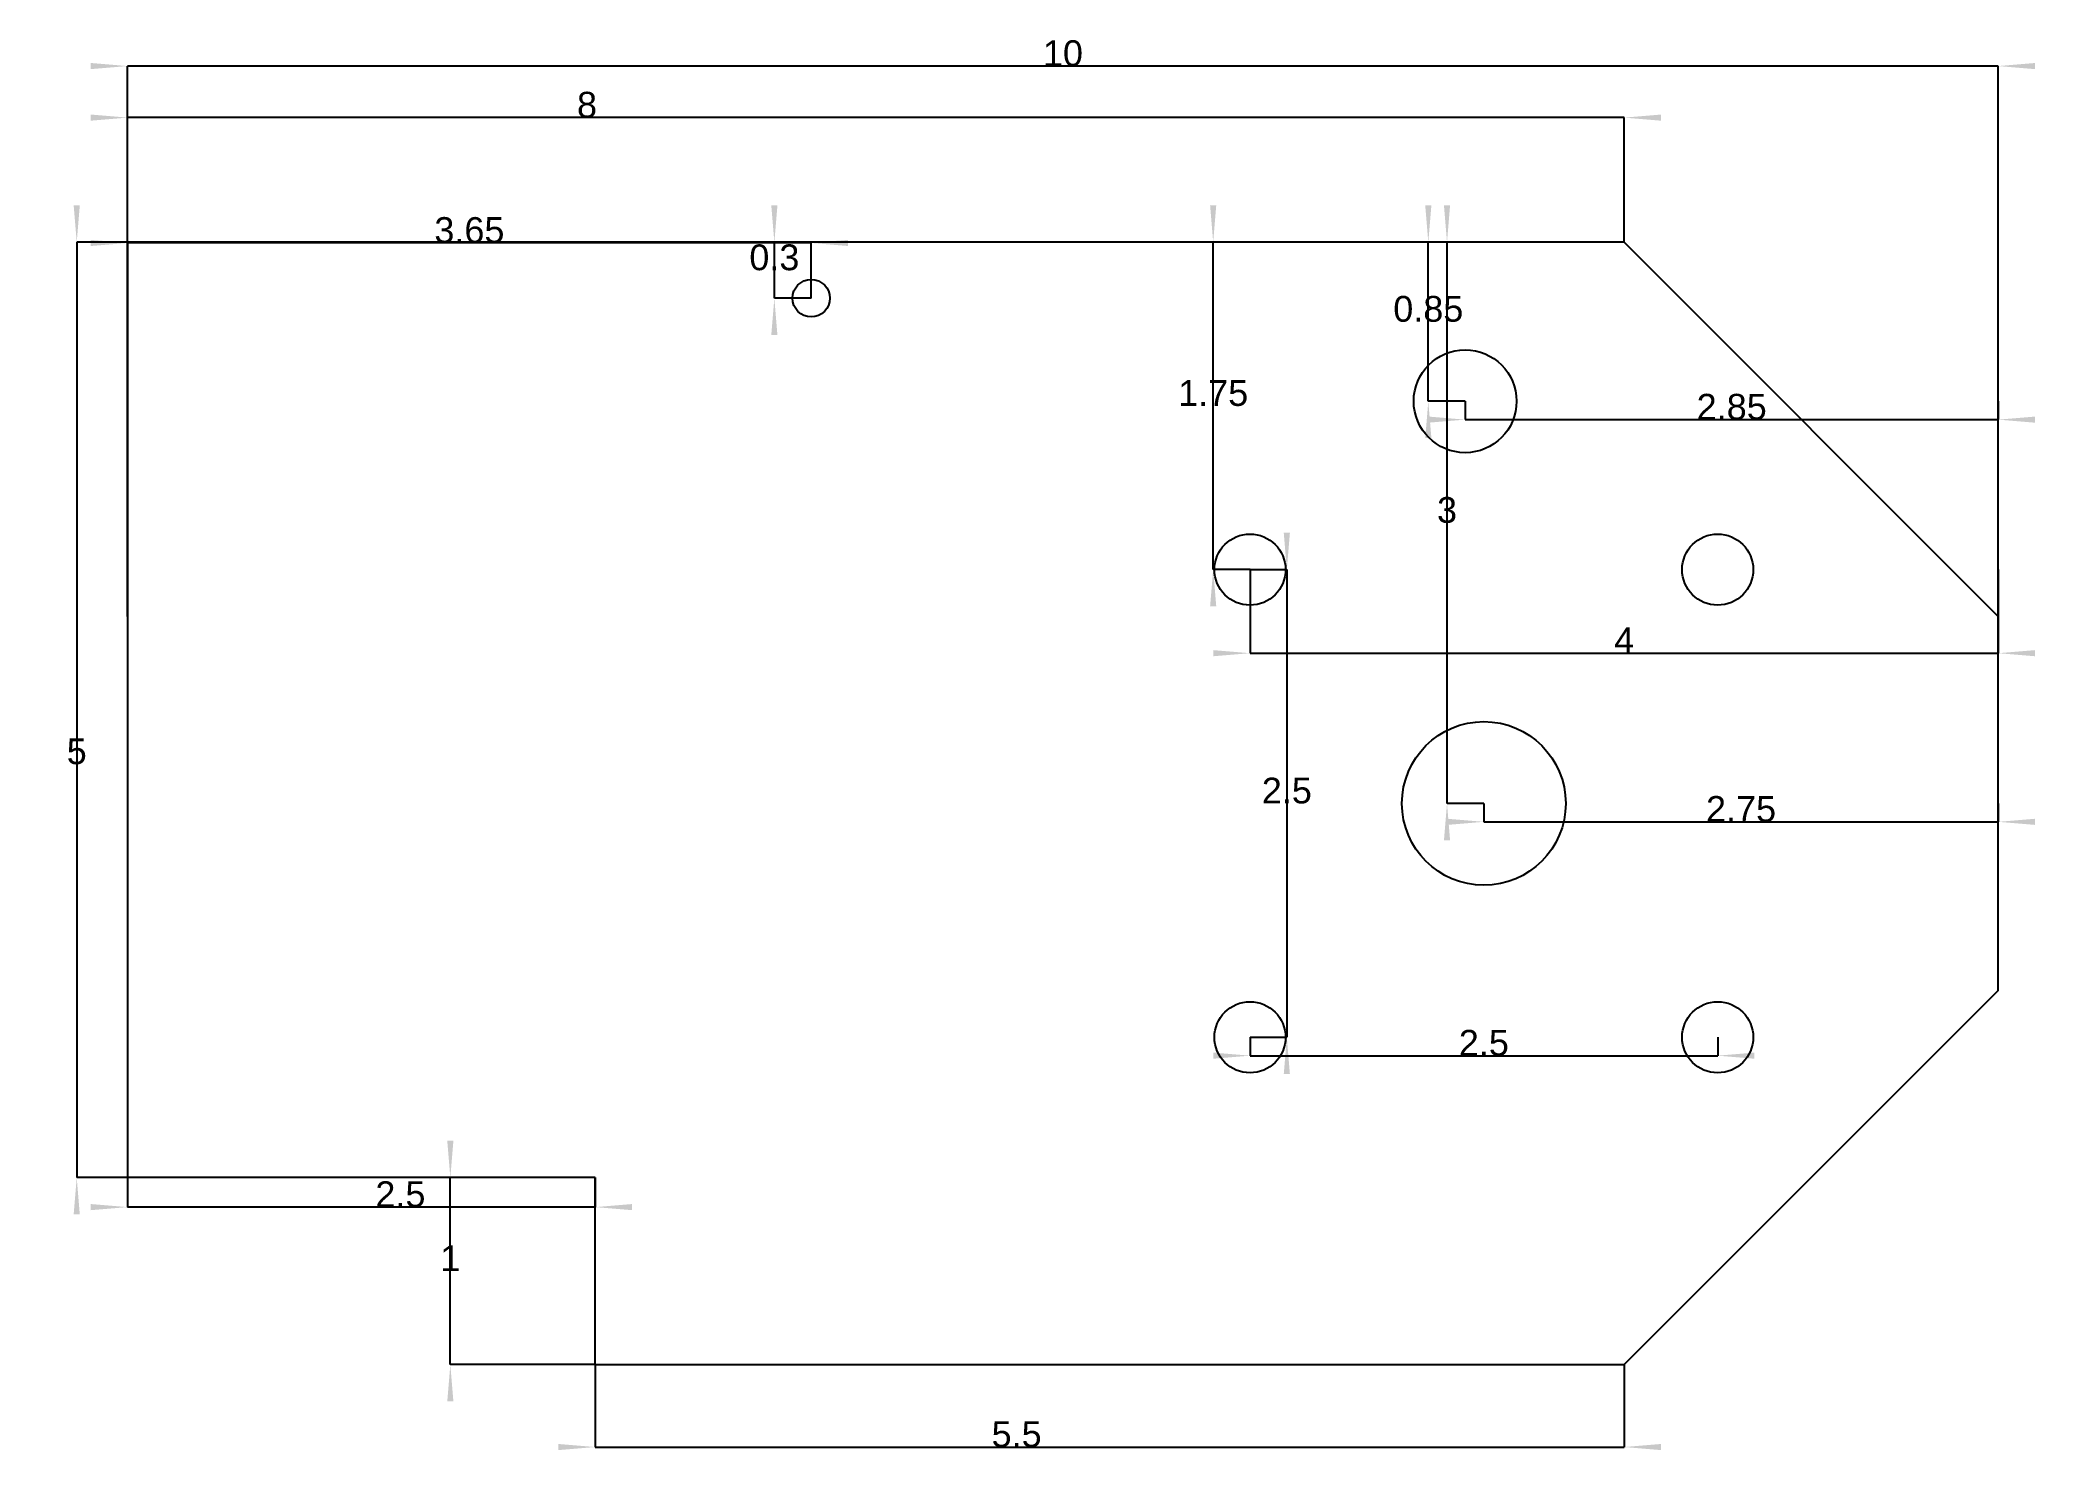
# Model space of a CAD drawing. Header units: millimetres. Extents: x 10 to 280, y 17 to 209.
import ezdxf
from ezdxf.enums import TextEntityAlignment as Align

# ---------------------------------------------------------------- set-up
doc = ezdxf.new("R2010")
doc.units = ezdxf.units.MM
doc.layers.get('0').update_dxf_attribs({"linetype": 'CONTINUOUS'})
for name, color, linetype in [('Dimension', 7, 'CONTINUOUS'), ('Dimension001', 7, 'CONTINUOUS'), ('Dimension002', 7, 'CONTINUOUS'), ('Dimension003', 7, 'CONTINUOUS'), ('Dimension004', 7, 'CONTINUOUS'), ('Dimension005', 7, 'CONTINUOUS'), ('Dimension006', 7, 'CONTINUOUS'), ('Dimension008', 7, 'CONTINUOUS'), ('Dimension009', 7, 'CONTINUOUS'), ('Dimension010', 7, 'CONTINUOUS'), ('Dimension011', 7, 'CONTINUOUS'), ('Dimension012', 7, 'CONTINUOUS'), ('Dimension013', 7, 'CONTINUOUS'), ('Dimension014', 7, 'CONTINUOUS'), ('Dimension015', 7, 'CONTINUOUS'), ('Dimension016', 7, 'CONTINUOUS'), ('View', 7, 'CONTINUOUS')]:
    doc.layers.add(name, color=color, linetype=linetype)
doc.styles.get("Standard").update_dxf_attribs({"font": 'arial.ttf'})
doc.dimstyles.get("Standard").update_dxf_attribs({"dimscale": 0, "dimtxt": 2.5, "dimasz": 2.5, "dimexe": 1.25, "dimexo": 0.625, "dimtad": 1, "dimtxsty": 'STANDARD', "dimcen": 2.5, "dimazin": 3, "dimtfac": 1, "dimtmove": 0, "dimatfit": 3})

# ---------------------------------------------------------------- blocks, each defined once
blk = doc.blocks.new('*Dimension')
at = {"color": 0}
for points in [[(16.5, 198.537), (16.5, 197.703), (21.5, 198.12)], [(229.7, 198.537), (229.7, 197.703), (224.7, 198.12)]]:
    blk.add_solid(points, dxfattribs=at)
at = {"layer": 'Dimension'}
for p, q in [((21.5, 181.2), (21.5, 198.12)), ((224.7, 198.12), (21.5, 198.12)), ((224.7, 181.2), (224.7, 198.12))]:
    blk.add_line(p, q, dxfattribs=at)
blk.add_text('8', height=3.5, dxfattribs=at).set_placement((83.8783, 198.12), align=Align.CENTER)
blk = doc.blocks.new('*Dimension001')
at = {"color": 0}
for points in [[(14.1745, 186.2), (15.0078, 186.2), (14.5911, 181.2)], [(14.1745, 49.2), (15.0078, 49.2), (14.5911, 54.2)]]:
    blk.add_solid(points, dxfattribs=at)
at = {"layer": 'Dimension001'}
for p, q in [((21.5, 181.2), (14.5911, 181.2)), ((14.5911, 181.2), (14.5911, 54.2)), ((21.5, 54.2), (14.5911, 54.2))]:
    blk.add_line(p, q, dxfattribs=at)
blk.add_text('5', height=3.5, dxfattribs=at).set_placement((14.5911, 110.331), align=Align.CENTER)
blk = doc.blocks.new('*Dimension002')
at = {"color": 0}
for points in [[(16.5, 49.7731), (16.5, 50.6064), (21.5, 50.1897)], [(90, 49.7731), (90, 50.6064), (85, 50.1897)]]:
    blk.add_solid(points, dxfattribs=at)
at = {"layer": 'Dimension002'}
for p, q in [((21.5, 54.2), (21.5, 50.1897)), ((85, 54.2), (85, 50.1897)), ((85, 50.1897), (21.5, 50.1897))]:
    blk.add_line(p, q, dxfattribs=at)
blk.add_text('2.5', height=3.5, dxfattribs=at).set_placement((58.5411, 50.1897), align=Align.CENTER)
blk = doc.blocks.new('*Dimension003')
at = {"color": 0}
for points in [[(64.9025, 59.2), (65.7358, 59.2), (65.3191, 54.2)], [(64.9025, 23.8), (65.7358, 23.8), (65.3191, 28.8)]]:
    blk.add_solid(points, dxfattribs=at)
at = {"layer": 'Dimension003'}
for p, q in [((85, 54.2), (65.3191, 54.2)), ((65.3191, 28.8), (65.3191, 54.2)), ((85, 28.8), (65.3191, 28.8))]:
    blk.add_line(p, q, dxfattribs=at)
blk.add_text('1', height=3.5, dxfattribs=at).set_placement((65.3191, 41.5), align=Align.CENTER)
blk = doc.blocks.new('*Dimension004')
at = {"color": 0}
for points in [[(80, 17.1942), (80, 18.0276), (85, 17.6109)], [(229.7, 17.1942), (229.7, 18.0276), (224.7, 17.6109)]]:
    blk.add_solid(points, dxfattribs=at)
at = {"layer": 'Dimension004'}
for p, q in [((85, 28.8), (85, 17.6109)), ((224.7, 28.8), (224.7, 17.6109)), ((85, 17.6109), (224.7, 17.6109))]:
    blk.add_line(p, q, dxfattribs=at)
blk.add_text('5.5', height=3.5, dxfattribs=at).set_placement((142.212, 17.6109), align=Align.CENTER)
blk = doc.blocks.new('*Dimension005')
at = {"color": 0}
for points in [[(16.5, 205.537), (16.5, 204.703), (21.5, 205.12)], [(280.5, 205.537), (280.5, 204.703), (275.5, 205.12)]]:
    blk.add_solid(points, dxfattribs=at)
at = {"layer": 'Dimension005'}
for p, q in [((21.5, 130.4), (21.5, 205.12)), ((275.5, 205.12), (21.5, 205.12)), ((275.5, 130.4), (275.5, 205.12))]:
    blk.add_line(p, q, dxfattribs=at)
blk.add_text('10', height=3.5, dxfattribs=at).set_placement((148.5, 205.12), align=Align.CENTER)
blk = doc.blocks.new('*Dimension006')
at = {"color": 0}
for points in [[(179.317, 141.75), (178.483, 141.75), (178.9, 136.75)], [(179.317, 68.25), (178.483, 68.25), (178.9, 73.25)]]:
    blk.add_solid(points, dxfattribs=at)
at = {"layer": 'Dimension006'}
for p, q in [((173.9, 136.75), (178.9, 136.75)), ((178.9, 136.75), (178.9, 73.25)), ((173.9, 73.25), (178.9, 73.25))]:
    blk.add_line(p, q, dxfattribs=at)
blk.add_text('2.5', height=3.5, dxfattribs=at).set_placement((178.9, 105), align=Align.CENTER)
blk = doc.blocks.new('*Dimension008')
at = {"color": 0}
for points in [[(200.65, 102.085), (200.65, 102.919), (205.65, 102.502)], [(280.5, 102.085), (280.5, 102.919), (275.5, 102.502)]]:
    blk.add_solid(points, dxfattribs=at)
at = {"layer": 'Dimension008'}
for p, q in [((205.65, 105), (205.65, 102.502)), ((275.5, 105), (275.5, 102.502)), ((205.65, 102.502), (275.5, 102.502))]:
    blk.add_line(p, q, dxfattribs=at)
blk.add_text('2.75', height=3.5, dxfattribs=at).set_placement((240.575, 102.502), align=Align.CENTER)
blk = doc.blocks.new('*Dimension009')
at = {"color": 0}
for points in [[(200.233, 186.2), (201.067, 186.2), (200.65, 181.2)], [(200.233, 100), (201.067, 100), (200.65, 105)]]:
    blk.add_solid(points, dxfattribs=at)
at = {"layer": 'Dimension009'}
for p, q in [((205.65, 181.2), (200.65, 181.2)), ((200.65, 105), (200.65, 181.2)), ((205.65, 105), (200.65, 105))]:
    blk.add_line(p, q, dxfattribs=at)
blk.add_text('3', height=3.5, dxfattribs=at).set_placement((200.65, 143.1), align=Align.CENTER)
blk = doc.blocks.new('*Dimension010')
at = {"color": 0}
for points in [[(168.483, 186.2), (169.317, 186.2), (168.9, 181.2)], [(168.483, 131.75), (169.317, 131.75), (168.9, 136.75)]]:
    blk.add_solid(points, dxfattribs=at)
at = {"layer": 'Dimension010'}
for p, q in [((173.9, 181.2), (168.9, 181.2)), ((168.9, 136.75), (168.9, 181.2)), ((173.9, 136.75), (168.9, 136.75))]:
    blk.add_line(p, q, dxfattribs=at)
blk.add_text('1.75', height=3.5, dxfattribs=at).set_placement((168.9, 158.975), align=Align.CENTER)
blk = doc.blocks.new('*Dimension011')
at = {"color": 0}
for points in [[(168.9, 124.983), (168.9, 125.817), (173.9, 125.4)], [(280.5, 124.983), (280.5, 125.817), (275.5, 125.4)]]:
    blk.add_solid(points, dxfattribs=at)
at = {"layer": 'Dimension011'}
for p, q in [((173.9, 136.75), (173.9, 125.4)), ((275.5, 136.75), (275.5, 125.4)), ((173.9, 125.4), (275.5, 125.4))]:
    blk.add_line(p, q, dxfattribs=at)
blk.add_text('4', height=3.5, dxfattribs=at).set_placement((224.7, 125.4), align=Align.CENTER)
blk = doc.blocks.new('*Dimension012')
at = {"color": 0}
for points in [[(168.9, 70.3352), (168.9, 71.1686), (173.9, 70.7519)], [(242.4, 70.3352), (242.4, 71.1686), (237.4, 70.7519)]]:
    blk.add_solid(points, dxfattribs=at)
at = {"layer": 'Dimension012'}
for p, q in [((173.9, 73.25), (173.9, 70.7519)), ((237.4, 73.25), (237.4, 70.7519)), ((173.9, 70.7519), (237.4, 70.7519))]:
    blk.add_line(p, q, dxfattribs=at)
blk.add_text('2.5', height=3.5, dxfattribs=at).set_placement((205.65, 70.7519), align=Align.CENTER)
blk = doc.blocks.new('*Dimension013')
at = {"color": 0}
for points in [[(197.693, 186.2), (198.527, 186.2), (198.11, 181.2)], [(197.693, 154.61), (198.527, 154.61), (198.11, 159.61)]]:
    blk.add_solid(points, dxfattribs=at)
at = {"layer": 'Dimension013'}
for p, q in [((203.11, 181.2), (198.11, 181.2)), ((198.11, 159.61), (198.11, 181.2)), ((203.11, 159.61), (198.11, 159.61))]:
    blk.add_line(p, q, dxfattribs=at)
blk.add_text('0.85', height=3.5, dxfattribs=at).set_placement((198.11, 170.405), align=Align.CENTER)
blk = doc.blocks.new('*Dimension014')
at = {"color": 0}
for points in [[(198.11, 156.695), (198.11, 157.529), (203.11, 157.112)], [(280.5, 156.695), (280.5, 157.529), (275.5, 157.112)]]:
    blk.add_solid(points, dxfattribs=at)
at = {"layer": 'Dimension014'}
for p, q in [((203.11, 159.61), (203.11, 157.112)), ((275.5, 159.61), (275.5, 157.112)), ((203.11, 157.112), (275.5, 157.112))]:
    blk.add_line(p, q, dxfattribs=at)
blk.add_text('2.85', height=3.5, dxfattribs=at).set_placement((239.305, 157.112), align=Align.CENTER)
blk = doc.blocks.new('*Dimension015')
at = {"color": 0}
for points in [[(108.899, 186.2), (109.733, 186.2), (109.316, 181.2)], [(108.899, 168.602), (109.733, 168.602), (109.316, 173.602)]]:
    blk.add_solid(points, dxfattribs=at)
at = {"layer": 'Dimension015'}
for p, q in [((114.316, 181.2), (109.316, 181.2)), ((109.316, 173.602), (109.316, 181.2)), ((114.316, 173.602), (109.316, 173.602))]:
    blk.add_line(p, q, dxfattribs=at)
blk.add_text('0.3', height=3.5, dxfattribs=at).set_placement((109.316, 177.401), align=Align.CENTER)
blk = doc.blocks.new('*Dimension016')
at = {"color": 0}
for points in [[(16.5, 181.52), (16.5, 180.687), (21.5, 181.104)], [(119.316, 181.52), (119.316, 180.687), (114.316, 181.104)]]:
    blk.add_solid(points, dxfattribs=at)
at = {"layer": 'Dimension016'}
for p, q in [((21.5, 173.602), (21.5, 181.104)), ((114.316, 181.104), (21.5, 181.104)), ((114.316, 173.602), (114.316, 181.104))]:
    blk.add_line(p, q, dxfattribs=at)
blk.add_text('3.65', height=3.5, dxfattribs=at).set_placement((67.9081, 181.104), align=Align.CENTER)

msp = doc.modelspace()

# ---------------------------------------------------------------- linework, layer by layer
at = {"layer": 'View'}
for p, q in [((224.7, 181.2), (21.5, 181.2)), ((21.5, 181.2), (21.5, 54.2)), ((275.5, 130.4), (224.7, 181.2)), ((275.5, 79.6), (275.5, 130.4)), ((275.5, 79.6), (224.7, 28.8)), ((85, 54.2), (21.5, 54.2)), ((85, 28.8), (85, 54.2)), ((85, 28.8), (224.7, 28.8))]:
    msp.add_line(p, q, dxfattribs=at)
for centre, radius in [((114.316138, 173.601743), 2.54), ((203.11, 159.61), 6.985), ((173.9, 136.75), 4.826), ((237.4, 136.75), 4.826), ((205.65, 105), 11.1125), ((173.9, 73.25), 4.826), ((237.4, 73.25), 4.826)]:
    msp.add_circle(centre, radius, dxfattribs=at)

# ---------------------------------------------------------------- dimensions: what is measured, and where the dimension line sits
at = {"layer": 'Dimension'}
dim = msp.add_linear_dim(base=(83.878305, 198.120057), p1=(224.7, 181.2), p2=(21.5, 181.2), text='8', dimstyle='STANDARD', dxfattribs=at)
dim.commit()
dim.dimension.update_dxf_attribs({"geometry": '*Dimension', "text_midpoint": (83.878305, 193.120057)})
at = {"layer": 'Dimension001'}
dim = msp.add_linear_dim(base=(14.591123, 110.330989), p1=(21.5, 181.2), p2=(21.5, 54.2), angle=90, text='5', dimstyle='STANDARD', dxfattribs=at)
dim.commit()
dim.dimension.update_dxf_attribs({"geometry": '*Dimension001', "text_midpoint": (9.591123, 110.330989)})
at = {"layer": 'Dimension002'}
dim = msp.add_linear_dim(base=(58.541114, 50.189747), p1=(85, 54.2), p2=(21.5, 54.2), text='2.5', dimstyle='STANDARD', dxfattribs=at)
dim.commit()
dim.dimension.update_dxf_attribs({"geometry": '*Dimension002', "text_midpoint": (58.541114, 45.189747)})
at = {"layer": 'Dimension003'}
dim = msp.add_linear_dim(base=(65.319149, 41.5), p1=(85, 28.8), p2=(85, 54.2), angle=90, text='1', dimstyle='STANDARD', dxfattribs=at)
dim.commit()
dim.dimension.update_dxf_attribs({"geometry": '*Dimension003', "text_midpoint": (70.319149, 41.5)})
at = {"layer": 'Dimension004'}
dim = msp.add_linear_dim(base=(142.211888, 17.61091), p1=(85, 28.8), p2=(224.7, 28.8), text='5.5', dimstyle='STANDARD', dxfattribs=at)
dim.commit()
dim.dimension.update_dxf_attribs({"geometry": '*Dimension004', "text_midpoint": (142.211888, 22.61091)})
at = {"layer": 'Dimension005'}
dim = msp.add_linear_dim(base=(148.5, 205.120056), p1=(275.5, 130.4), p2=(21.5, 130.4), text='10', dimstyle='STANDARD', dxfattribs=at)
dim.commit()
dim.dimension.update_dxf_attribs({"geometry": '*Dimension005', "text_midpoint": (148.5, 200.120056)})
at = {"layer": 'Dimension006'}
dim = msp.add_linear_dim(base=(178.9, 105), p1=(173.9, 136.75), p2=(173.9, 73.25), angle=90, text='2.5', dimstyle='STANDARD', dxfattribs=at)
dim.commit()
dim.dimension.update_dxf_attribs({"geometry": '*Dimension006', "text_midpoint": (173.9, 105)})
at = {"layer": 'Dimension008'}
dim = msp.add_linear_dim(base=(240.575, 102.5019), p1=(205.65, 105), p2=(275.5, 105), text='2.75', dimstyle='STANDARD', dxfattribs=at)
dim.commit()
dim.dimension.update_dxf_attribs({"geometry": '*Dimension008', "text_midpoint": (240.575, 107.5019)})
at = {"layer": 'Dimension009'}
dim = msp.add_linear_dim(base=(200.65, 143.1), p1=(205.65, 105), p2=(205.65, 181.2), angle=90, text='3', dimstyle='STANDARD', dxfattribs=at)
dim.commit()
dim.dimension.update_dxf_attribs({"geometry": '*Dimension009', "text_midpoint": (205.65, 143.1)})
at = {"layer": 'Dimension010'}
dim = msp.add_linear_dim(base=(168.9, 158.975), p1=(173.9, 136.75), p2=(173.9, 181.2), angle=90, text='1.75', dimstyle='STANDARD', dxfattribs=at)
dim.commit()
dim.dimension.update_dxf_attribs({"geometry": '*Dimension010', "text_midpoint": (173.9, 158.975)})
at = {"layer": 'Dimension011'}
dim = msp.add_linear_dim(base=(224.7, 125.4), p1=(173.9, 136.75), p2=(275.5, 136.75), text='4', dimstyle='STANDARD', dxfattribs=at)
dim.commit()
dim.dimension.update_dxf_attribs({"geometry": '*Dimension011', "text_midpoint": (224.7, 130.4)})
at = {"layer": 'Dimension012'}
dim = msp.add_linear_dim(base=(205.65, 70.751901), p1=(173.9, 73.25), p2=(237.4, 73.25), text='2.5', dimstyle='STANDARD', dxfattribs=at)
dim.commit()
dim.dimension.update_dxf_attribs({"geometry": '*Dimension012', "text_midpoint": (205.65, 75.751901)})
at = {"layer": 'Dimension013'}
dim = msp.add_linear_dim(base=(198.109998, 170.405), p1=(203.11, 159.61), p2=(203.11, 181.2), angle=90, text='0.85', dimstyle='STANDARD', dxfattribs=at)
dim.commit()
dim.dimension.update_dxf_attribs({"geometry": '*Dimension013', "text_midpoint": (203.109998, 170.405)})
at = {"layer": 'Dimension014'}
dim = msp.add_linear_dim(base=(239.305, 157.111902), p1=(203.11, 159.61), p2=(275.5, 159.61), text='2.85', dimstyle='STANDARD', dxfattribs=at)
dim.commit()
dim.dimension.update_dxf_attribs({"geometry": '*Dimension014', "text_midpoint": (239.305, 162.111902)})
at = {"layer": 'Dimension015'}
dim = msp.add_linear_dim(base=(109.316138, 177.400871), p1=(114.316138, 173.601743), p2=(114.316138, 181.2), angle=90, text='0.3', dimstyle='STANDARD', dxfattribs=at)
dim.commit()
dim.dimension.update_dxf_attribs({"geometry": '*Dimension015', "text_midpoint": (114.316138, 177.400871)})
at = {"layer": 'Dimension016'}
dim = msp.add_linear_dim(base=(67.908069, 181.103644), p1=(114.316138, 173.601743), p2=(21.5, 173.601743), text='3.65', dimstyle='STANDARD', dxfattribs=at)
dim.commit()
dim.dimension.update_dxf_attribs({"geometry": '*Dimension016', "text_midpoint": (67.908069, 176.103644)})

doc.saveas('drawing.dxf')
